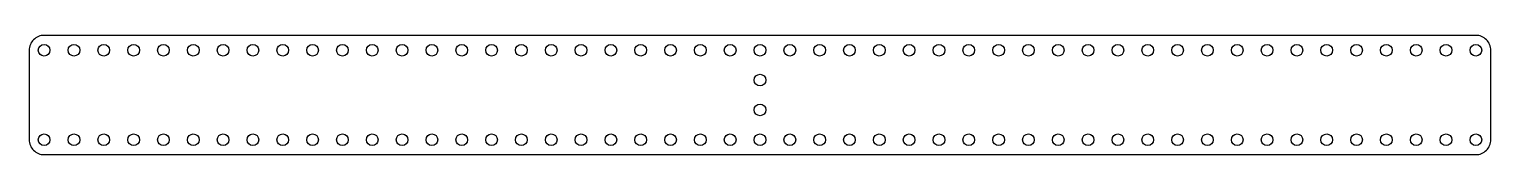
# Model space of a CAD drawing. Header units: inches. Extents: x -12.3 to 12.2, y -1 to 1.
import ezdxf

# ---------------------------------------------------------------- set-up
doc = ezdxf.new("R2010")
doc.units = ezdxf.units.IN
doc.header["$MEASUREMENT"] = 0

msp = doc.modelspace()

# ---------------------------------------------------------------- linework, layer by layer
msp.add_lwpolyline([(-12, 1, 0.414214), (-12.25, 0.75), (-12.25, -0.75, 0.414214), (-12, -1), (12, -1, 0.414214), (12.25, -0.75), (12.25, 0.75, 0.414214), (12, 1)], format="xyb", close=True)
for centre in [(-12, 0.75), (-11.5, 0.75), (-11, 0.75), (-10.5, 0.75), (-10, 0.75), (-9.5, 0.75), (-9, 0.75), (-8.5, 0.75), (-8, 0.75), (-7.5, 0.75), (-7, 0.75), (-6.5, 0.75), (-6, 0.75), (-5.5, 0.75), (-5, 0.75), (-4.5, 0.75), (-4, 0.75), (-3.5, 0.75), (-3, 0.75), (-2.5, 0.75), (-2, 0.75), (-1.5, 0.75), (-1, 0.75), (-0.5, 0.75), (0, 0.75), (0.5, 0.75), (1, 0.75), (1.5, 0.75), (2, 0.75), (2.5, 0.75), (3, 0.75), (3.5, 0.75), (4, 0.75), (4.5, 0.75), (5, 0.75), (5.5, 0.75), (6, 0.75), (6.5, 0.75), (7, 0.75), (7.5, 0.75), (8, 0.75), (8.5, 0.75), (9, 0.75), (9.5, 0.75), (10, 0.75), (10.5, 0.75), (11, 0.75), (11.5, 0.75), (12, 0.75), (0, 0.25), (0, -0.25), (-12, -0.75), (-11.5, -0.75), (-11, -0.75), (-10.5, -0.75), (-10, -0.75), (-9.5, -0.75), (-9, -0.75), (-8.5, -0.75), (-8, -0.75), (-7.5, -0.75), (-7, -0.75), (-6.5, -0.75), (-6, -0.75), (-5.5, -0.75), (-5, -0.75), (-4.5, -0.75), (-4, -0.75), (-3.5, -0.75), (-3, -0.75), (-2.5, -0.75), (-2, -0.75), (-1.5, -0.75), (-1, -0.75), (-0.5, -0.75), (0, -0.75), (0.5, -0.75), (1, -0.75), (1.5, -0.75), (2, -0.75), (2.5, -0.75), (3, -0.75), (3.5, -0.75), (4, -0.75), (4.5, -0.75), (5, -0.75), (5.5, -0.75), (6, -0.75), (6.5, -0.75), (7, -0.75), (7.5, -0.75), (8, -0.75), (8.5, -0.75), (9, -0.75), (9.5, -0.75), (10, -0.75), (10.5, -0.75), (11, -0.75), (11.5, -0.75), (12, -0.75)]:
    msp.add_circle(centre, 0.098)

doc.saveas('drawing.dxf')
